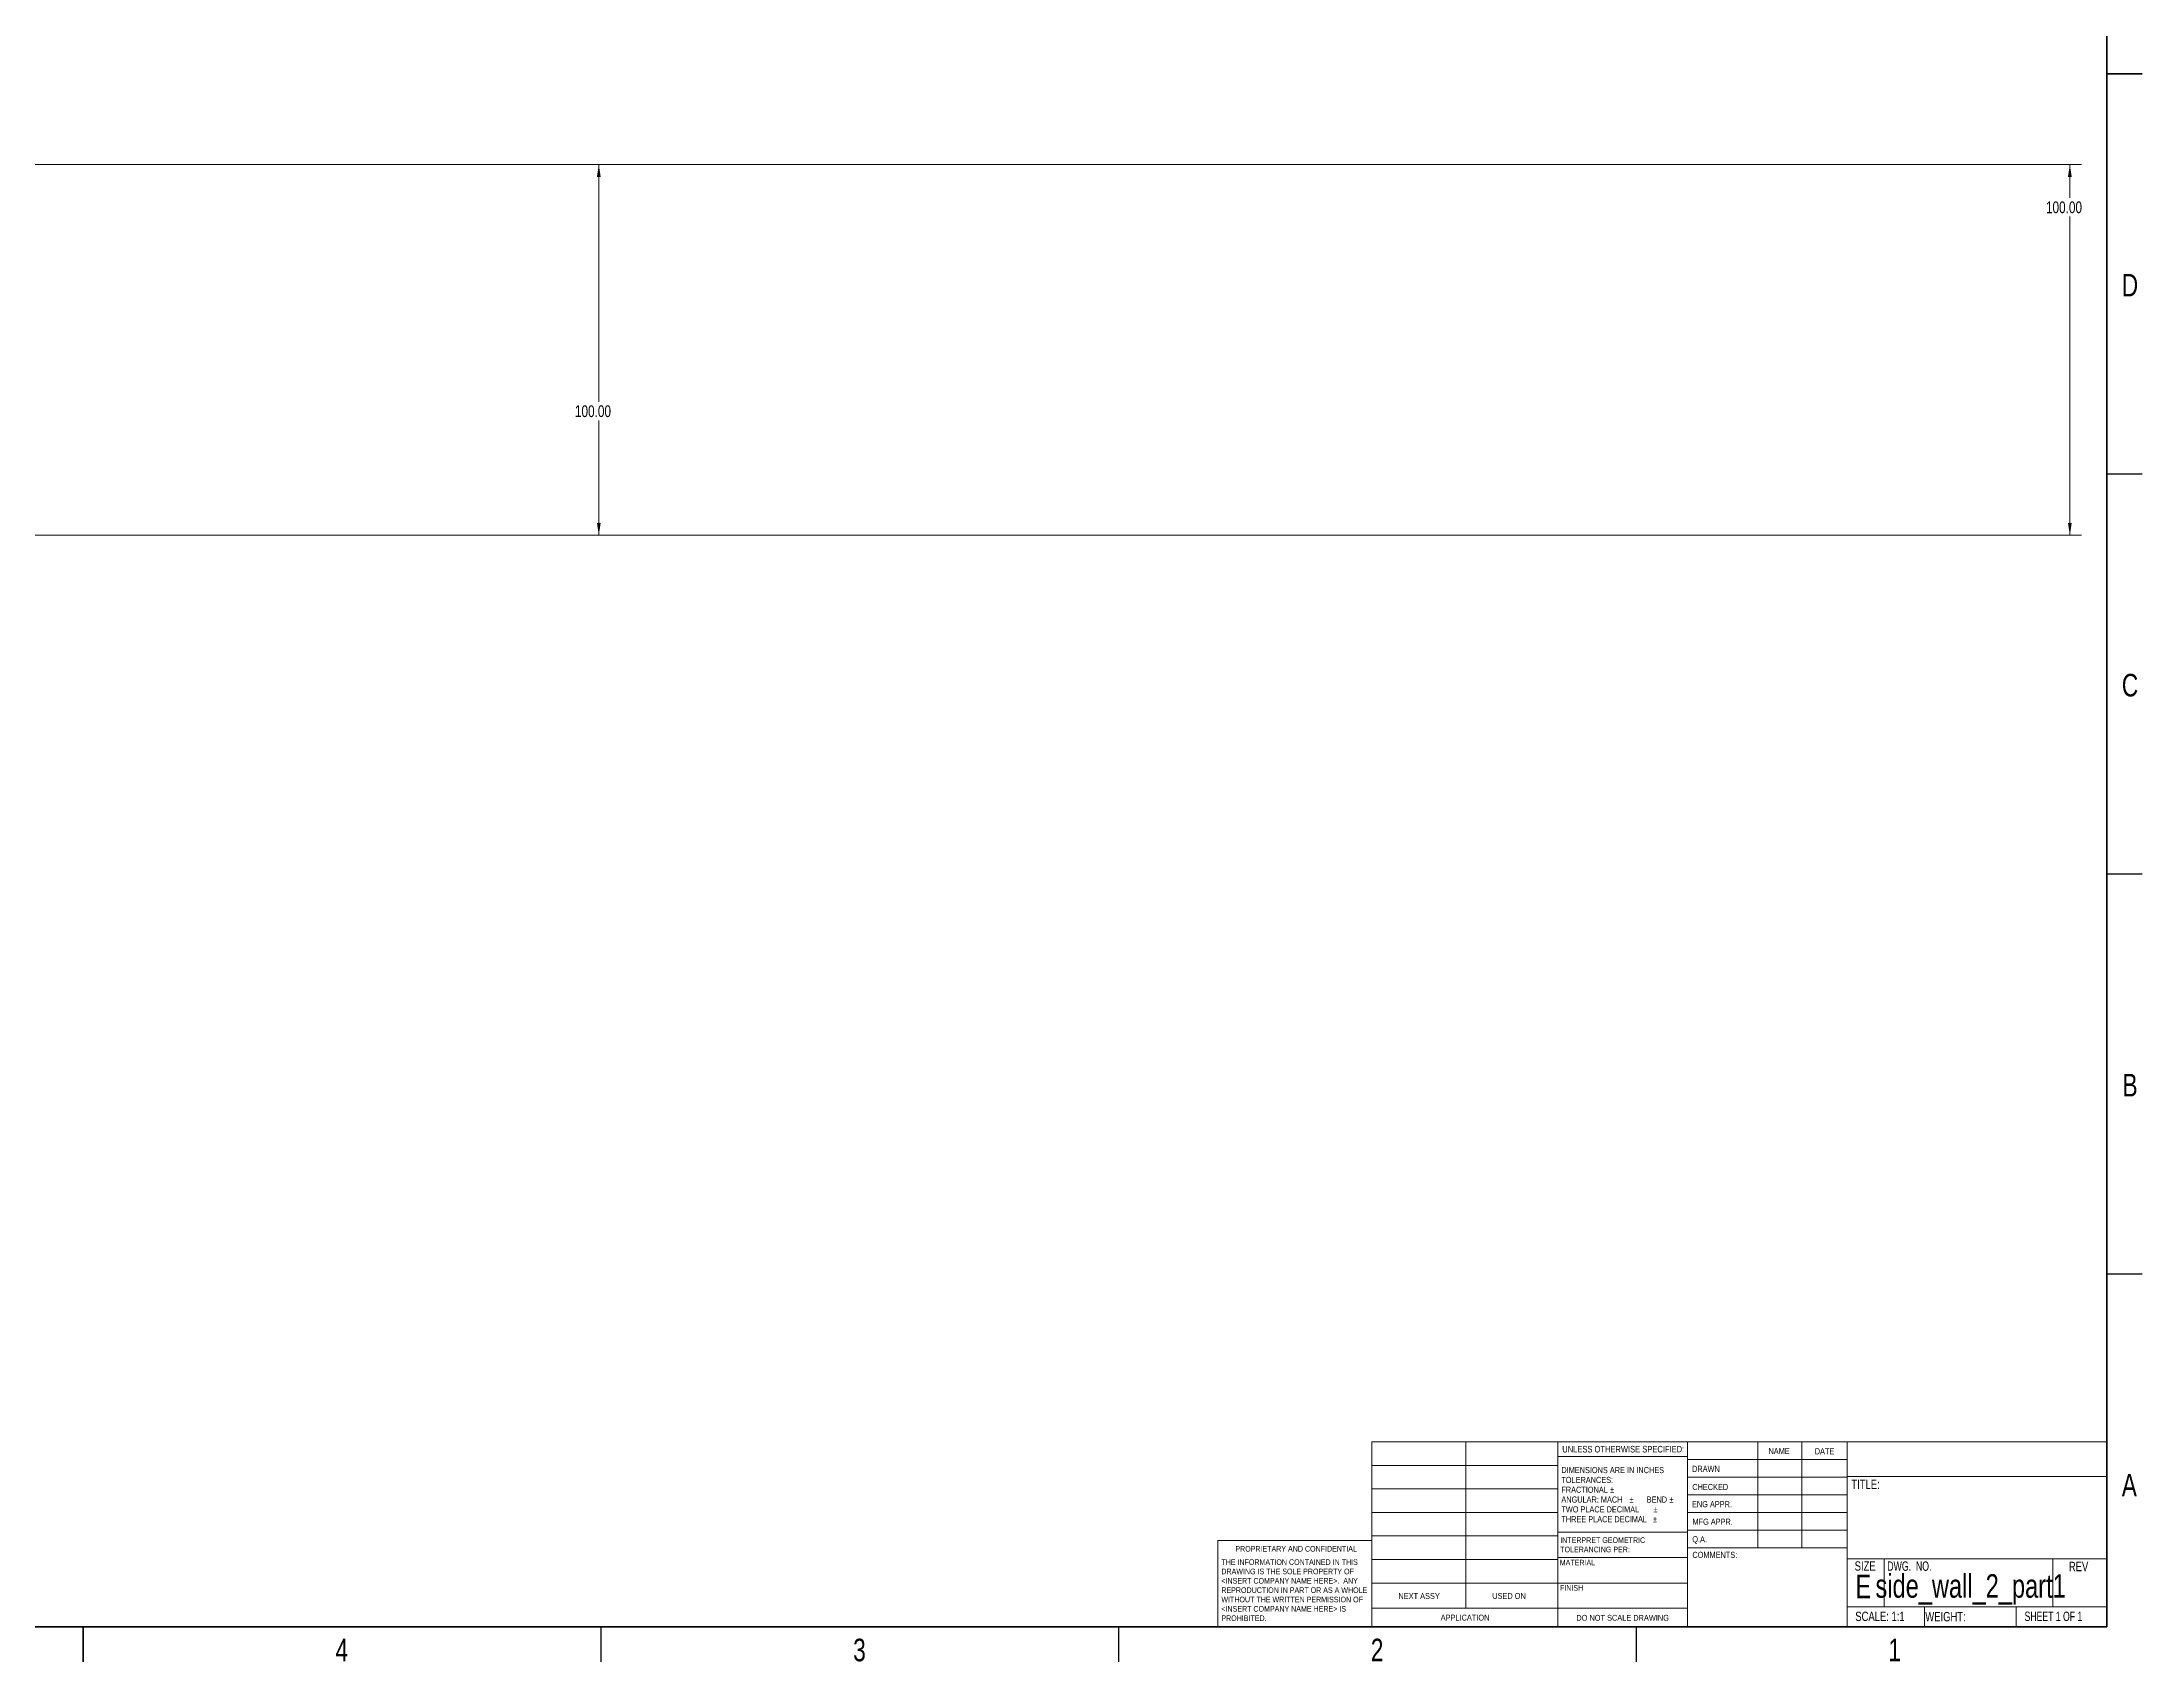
# Model space of a CAD drawing. Header units: millimetres. Extents: x 1 to 2218, y 0 to 1045.
# Drawn here: x 548 to 1114, y 3 to 440 of the extents above; entities that cross this region are included whole.
import ezdxf

# ---------------------------------------------------------------- set-up
doc = ezdxf.new("R2010")
doc.units = ezdxf.units.MM
doc.styles.add('SLDTEXTSTYLE0', font='TXT', dxfattribs={"width": 0.75})
doc.styles.add('SLDTEXTSTYLE1', font='TXT', dxfattribs={"width": 0.6875})
doc.styles.add('SLDTEXTSTYLE2', font='TXT', dxfattribs={"width": 0.694444})
doc.dimstyles.new('SLDDIMSTYLE0', dxfattribs={"dimtxt": 3.175, "dimasz": 3.302, "dimexe": 0, "dimexo": 0.0625, "dimgap": 0.79375, "dimtad": 0, "dimtih": 1, "dimtoh": 1, "dimrnd": 1e-09, "dimzin": 4, "dimdsep": 46, "dimtxsty": 'SLDTEXTSTYLE0', "dimsah": 1, "dimcen": 0.09, "dimadec": 0, "dimazin": 1, "dimtfac": 1, "dimtofl": 0, "dimtmove": 0, "dimatfit": 3, "dimfxl": 1, "dimfrac": 2, "dimtolj": 1, "dimtzin": 12, "dimarcsym": 0})

# ---------------------------------------------------------------- blocks, each defined once
blk = doc.blocks.new('_D_3')
at = {"color": 7, "linetype": 'Continuous', "lineweight": 0}
for p, q in [((356.08, 407.29), (701.11, 407.29)), ((697.94, 407.29), (697.94, 343.27)), ((697.94, 307.29), (697.94, 338.23)), ((352.08, 307.29), (701.11, 307.29))]:
    blk.add_line(p, q, dxfattribs=at)
at = {"color": 7, "linetype": 'Continuous', "lineweight": 18}
for points in [[(697.94, 407.29), (697.43, 403.98), (698.45, 403.98)], [(697.94, 307.29), (698.45, 310.59), (697.43, 310.59)]]:
    blk.add_solid(points, dxfattribs=at)
at = {"color": 7, "linetype": 'Continuous', "lineweight": 18, "insert": (691.49, 342.32), "char_height": 3.175, "attachment_point": 1, "style": 'SLDTEXTSTYLE0'}
blk.add_mtext('100.00', dxfattribs=at)
blk = doc.blocks.new('_D_5')
at = {"color": 7, "linetype": 'Continuous', "lineweight": 0}
for p, q in [((602.08, 407.29), (1098.12, 407.29)), ((1094.95, 407.29), (1094.95, 398.3)), ((1094.95, 307.29), (1094.95, 393.26)), ((690.08, 307.29), (1098.12, 307.29))]:
    blk.add_line(p, q, dxfattribs=at)
at = {"color": 7, "linetype": 'Continuous', "lineweight": 18}
for points in [[(1094.95, 407.29), (1094.44, 403.98), (1095.46, 403.98)], [(1094.95, 307.29), (1095.46, 310.59), (1094.44, 310.59)]]:
    blk.add_solid(points, dxfattribs=at)
at = {"color": 7, "linetype": 'Continuous', "lineweight": 18, "insert": (1088.5, 397.35), "char_height": 3.175, "attachment_point": 1, "style": 'SLDTEXTSTYLE0'}
blk.add_mtext('100.00', dxfattribs=at)

msp = doc.modelspace()

# ---------------------------------------------------------------- linework, layer by layer
at = {"color": 7, "linetype": 'Continuous', "lineweight": 50}
for p, q in [((1104.9, 850.9), (1104.9, 12.7)), ((1104.9, 12.7), (12.7, 12.7))]:
    msp.add_line(p, q, dxfattribs=at)
at = {"color": 7, "linetype": 'Continuous', "lineweight": 25}
for p, q in [((1114.425, 431.8), (1104.9, 431.8)), ((1104.9, 431.8), (1114.425, 431.8)), ((1104.9, 323.85), (1114.425, 323.85)), ((1104.9, 215.9), (1114.425, 215.9)), ((1104.9, 107.95), (1114.425, 107.95)), ((558.8, 3.175), (558.8, 12.7)), ((558.8, 12.7), (558.8, 3.175)), ((698.5, 12.7), (698.5, 3.175)), ((838.2, 12.7), (838.2, 3.175)), ((977.9, 12.7), (977.9, 3.175))]:
    msp.add_line(p, q, dxfattribs=at)
at = {"color": 7, "linetype": 'Continuous', "lineweight": 18}
for p, q in [((600.814, 407.286), (596.814, 407.286)), ((600.814, 307.286), (688.814, 307.286)), ((906.554, 62.594), (1104.9, 62.594)), ((906.554, 12.7), (906.554, 62.594)), ((931.903, 62.594), (931.903, 17.685)), ((956.774, 12.7), (956.774, 62.594)), ((991.748, 62.594), (991.748, 12.7)), ((1010.76, 62.594), (1010.76, 34.019)), ((1022.661, 62.594), (1022.661, 34.019)), ((1034.829, 62.594), (1034.829, 12.7)), ((991.748, 58.674), (956.774, 58.674)), ((991.748, 57.832), (1034.829, 57.832)), ((906.554, 56.244), (956.774, 56.244)), ((991.748, 53.069), (1034.829, 53.069)), ((1034.829, 53.269), (1104.9, 53.269)), ((906.554, 49.894), (956.774, 49.894)), ((991.748, 48.307), (1034.829, 48.307)), ((906.554, 43.544), (956.774, 43.544)), ((1034.829, 43.544), (991.748, 43.544)), ((864.969, 12.7), (864.969, 35.924)), ((906.554, 35.924), (864.969, 35.924)), ((906.554, 37.194), (956.774, 37.194)), ((956.774, 38.195), (991.863, 38.195)), ((1034.829, 38.782), (991.748, 38.782)), ((1034.829, 34.019), (991.863, 34.019)), ((906.554, 30.844), (956.774, 30.844)), ((956.774, 31.337), (991.863, 31.337)), ((1034.829, 30.985), (1104.9, 30.985)), ((1044.875, 30.985), (1044.875, 18.107)), ((1090.373, 30.985), (1090.373, 18.107)), ((906.554, 24.494), (956.774, 24.494)), ((956.774, 24.479), (991.748, 24.479)), ((906.554, 17.685), (991.748, 17.685)), ((1034.829, 18.107), (1104.9, 18.107)), ((1055.736, 18.107), (1055.736, 12.7)), ((1080.423, 18.107), (1080.423, 12.7))]:
    msp.add_line(p, q, dxfattribs=at)

# ---------------------------------------------------------------- texts
at = {"color": 7, "linetype": 'Continuous', "lineweight": 0}
for s, insert, char_height, attachment_point, style in [('D', (1111.18, 377.801), 6.096, 2, 'SLDTEXTSTYLE0'), ('C', (1111.187, 269.851), 6.096, 2, 'SLDTEXTSTYLE0'), ('B', (1111.203, 161.901), 6.096, 2, 'SLDTEXTSTYLE0'), ('UNLESS OTHERWISE SPECIFIED:', (957.958, 61.499), 1.778, 1, 'SLDTEXTSTYLE0'), ('NAME', (1013.624, 60.923), 1.651, 1, 'SLDTEXTSTYLE0'), ('DATE', (1026.115, 60.879), 1.651, 1, 'SLDTEXTSTYLE0'), ('TOLERANCES:', (957.717, 53.143), 1.651, 1, 'SLDTEXTSTYLE0'), ('DIMENSIONS ARE IN INCHES', (957.717, 55.794), 1.651, 1, 'SLDTEXTSTYLE0'), ('DRAWN', (992.997, 56.123), 1.651, 1, 'SLDTEXTSTYLE0'), ('CHECKED', (993.051, 51.237), 1.651, 1, 'SLDTEXTSTYLE0'), ('TITLE:', (1035.993, 52.393), 2.54, 1, 'SLDTEXTSTYLE0'), ('A', (1111.007, 53.951), 6.096, 2, 'SLDTEXTSTYLE0'), ('ANGULAR: MACH', (957.717, 47.841), 1.651, 1, 'SLDTEXTSTYLE0'), ('FRACTIONAL', (957.717, 50.492), 1.651, 1, 'SLDTEXTSTYLE0'), ('%%p', (970.864, 50.492), 1.651, 1, 'SLDTEXTSTYLE0'), ('%%p', (976.091, 47.841), 1.651, 1, 'SLDTEXTSTYLE0'), ('BEND', (980.759, 47.841), 1.651, 1, 'SLDTEXTSTYLE0'), ('%%p', (986.873, 47.841), 1.651, 1, 'SLDTEXTSTYLE0'), ('ENG APPR.', (992.977, 46.601), 1.651, 1, 'SLDTEXTSTYLE0'), ('TWO PLACE DECIMAL', (957.717, 45.19), 1.651, 1, 'SLDTEXTSTYLE0'), ('THREE PLACE DECIMAL', (957.717, 42.539), 1.651, 1, 'SLDTEXTSTYLE0'), ('%%p', (982.452, 42.539), 1.651, 1, 'SLDTEXTSTYLE0'), ('%%p', (982.595, 45.19), 1.651, 1, 'SLDTEXTSTYLE0'), ('MFG APPR.', (993.103, 41.845), 1.651, 1, 'SLDTEXTSTYLE0'), ('PROPRIETARY AND CONFIDENTIAL', (869.73, 34.483), 1.524, 1, 'SLDTEXTSTYLE0'), ('TOLERANCING PER:', (957.409, 34.304), 1.524, 1, 'SLDTEXTSTYLE0'), ('INTERPRET GEOMETRIC', (957.409, 36.828), 1.524, 1, 'SLDTEXTSTYLE0'), ('Q.A.', (993.062, 37.123), 1.651, 1, 'SLDTEXTSTYLE0'), ('THE INFORMATION CONTAINED IN THIS', (865.954, 30.902), 1.524, 1, 'SLDTEXTSTYLE0'), ('DRAWING IS THE SOLE PROPERTY OF', (865.954, 28.378), 1.524, 1, 'SLDTEXTSTYLE0'), ('MATERIAL', (957.28, 30.753), 1.524, 1, 'SLDTEXTSTYLE0'), ('COMMENTS:', (993.084, 32.909), 1.651, 1, 'SLDTEXTSTYLE0'), ('SIZE', (1036.88, 30.358), 2.54, 1, 'SLDTEXTSTYLE0'), ('DWG.  NO.', (1045.681, 30.323), 2.54, 1, 'SLDTEXTSTYLE2'), ('REV', (1094.685, 30.223), 2.54, 1, 'SLDTEXTSTYLE0'), ('<INSERT COMPANY NAME HERE>.  ANY', (865.954, 25.854), 1.524, 1, 'SLDTEXTSTYLE0'), ('REPRODUCTION IN PART OR AS A WHOLE', (865.954, 23.33), 1.524, 1, 'SLDTEXTSTYLE0'), ('FINISH', (957.35, 23.938), 1.524, 1, 'SLDTEXTSTYLE0'), ('E', (1037.08, 26.724), 6.35, 1, 'SLDTEXTSTYLE0'), ('side_wall_2_part1', (1068.172, 26.873), 6.35, 2, 'SLDTEXTSTYLE0'), ('WITHOUT THE WRITTEN PERMISSION OF', (865.954, 20.806), 1.524, 1, 'SLDTEXTSTYLE0'), ('<INSERT COMPANY NAME HERE> IS', (865.954, 18.282), 1.524, 1, 'SLDTEXTSTYLE0'), ('NEXT ASSY', (913.742, 21.771), 1.5875, 1, 'SLDTEXTSTYLE0'), ('USED ON', (939.054, 21.798), 1.5875, 1, 'SLDTEXTSTYLE0'), ('PROHIBITED.', (865.954, 15.758), 1.524, 1, 'SLDTEXTSTYLE0'), ('APPLICATION', (925.15, 15.95), 1.5875, 1, 'SLDTEXTSTYLE0'), ('DO NOT SCALE DRAWING', (974.254, 15.895), 1.5875, 2, 'SLDTEXTSTYLE0'), ('SCALE: 1:1', (1037.049, 16.765), 2.54, 1, 'SLDTEXTSTYLE0'), ('WEIGHT:', (1055.94, 16.678), 2.54, 1, 'SLDTEXTSTYLE0'), ('SHEET 1 OF 1', (1082.731, 16.773), 2.54, 1, 'SLDTEXTSTYLE1'), ('4', (628.589, 9.464), 6.096, 2, 'SLDTEXTSTYLE0'), ('3', (768.289, 9.464), 6.096, 2, 'SLDTEXTSTYLE0'), ('2', (907.989, 9.464), 6.096, 2, 'SLDTEXTSTYLE0'), ('1', (1047.689, 9.464), 6.096, 2, 'SLDTEXTSTYLE0')]:
    msp.add_mtext(s, dxfattribs=dict(at, insert=insert, char_height=char_height, attachment_point=attachment_point, style=style))

# ---------------------------------------------------------------- dimensions: what is measured, and where the dimension line sits
at = {"color": 7, "linetype": 'Continuous', "lineweight": 18}
for base, p1, p2, picture, middle in [((697.94, 307.286), (354.814, 407.286), (350.814, 307.286), '_D_3', (697.94, 340.745)), ((1094.948, 407.286), (688.814, 307.286), (600.814, 407.286), '_D_5', (1094.948, 395.776))]:
    dim = msp.add_linear_dim(base=base, p1=p1, p2=p2, angle=90, dimstyle='SLDDIMSTYLE0', dxfattribs=at)
    dim.commit()
    dim.dimension.update_dxf_attribs({"geometry": picture, "text_midpoint": middle, "dimtype": 160})

doc.saveas('drawing.dxf')
